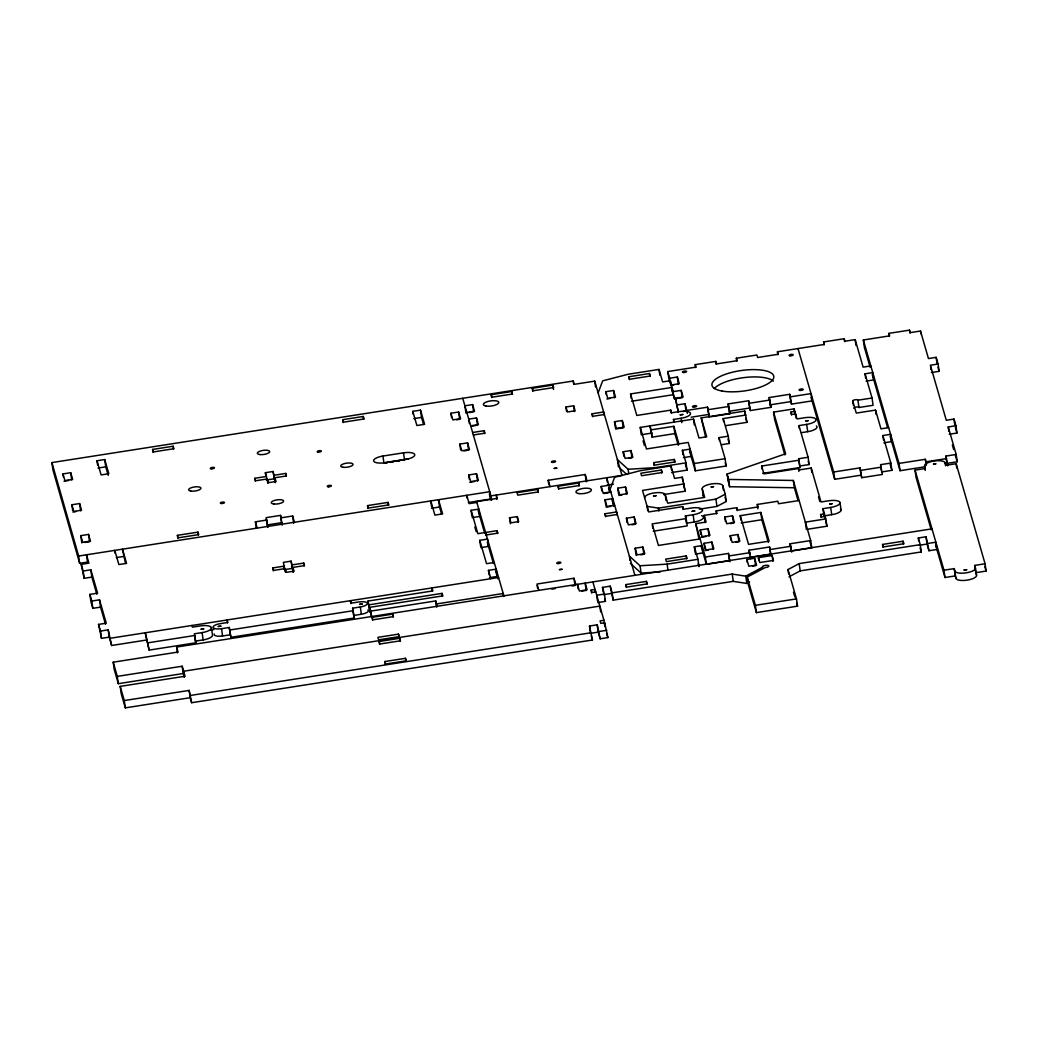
<?xml version="1.0" encoding="UTF-8"?>
<svg xmlns="http://www.w3.org/2000/svg" width="1038" height="1038" viewBox="0 0 1038 1038"><rect width="100%" height="100%" fill="white"/><g stroke="black" fill="none" stroke-linecap="round" stroke-linejoin="round"><path stroke-width="1.5" d="M598.135 392.896L602.663 380.842L628.185 374.251L659.013 369.424L662.633 381.932L670.34 380.725L674.505 398.877L682.213 397.671L681.188 390.379L673.48 391.586M610.487 492.297L610.072 489.378L614.6 477.324L640.122 470.733L670.95 465.906L674.57 478.414L682.277 477.208L685.236 491.182L663.606 494.568M647.751 510.774L647.128 506.401L658.442 508.114L715.922 499.122L725.238 494.179L722.785 485.667A10.419 3.438 -8 0 0 711.536 483.942A10.419 3.438 -8 0 0 702.233 488.885L703.258 496.19A10.419 3.438 -8 0 1 703.349 495.269M699.391 509.165L716.96 506.414L726.263 501.471L725.238 494.179M603.117 591.764L602.494 587.378L610.201 586.172L612.135 592.854L732.231 574.066L745.764 576.155L762.606 567.202A3.257 1.077 -8 0 1 765.058 565.451A3.257 1.077 -8 0 1 768.86 566.034A3.257 1.077 -8 0 1 765.097 567.591L747.217 577.076L748.242 584.368L756.404 612.602L797.521 606.166L796.496 598.887L788.011 569.538L799.182 563.595L920.239 544.652L921.264 551.944L800.207 570.874L789.036 576.83M610.201 586.172L613.16 600.146L733.256 581.358L746.789 583.434L749.592 581.942M797.911 500.108L794.355 487.756L729.584 486.731L727.015 474.094L785.61 453.775L773.57 412.099L794.135 408.881L795.264 414.344M841.027 509.788L840.002 502.496A10.419 3.438 -8 0 1 830.685 507.439L822.952 508.659L823.977 515.951L834.331 514.212A10.419 3.438 -8 0 0 840.417 508.983M408.051 458.978L384.864 462.714A10.419 3.438 -8 0 1 373.628 460.989A10.419 3.438 -8 0 1 382.944 456.045L403.497 452.828A10.419 3.438 -8 0 1 414.525 454.138A10.419 3.438 -8 0 1 408.051 458.978L384.864 462.714M801.518 432.651L807.707 431.678A10.419 3.438 -8 0 0 816.413 425.93M96.819 594.229L91.863 577.102L84.156 578.309L81.211 564.348L88.918 563.141L86.504 554.798L87.529 562.09L79.666 563.323L52.925 469.877L51.9 462.585L573.223 381.011L574.183 384.345L594.735 381.128L621.97 475.365L490.935 495.879L462.74 398.294M824.029 344.863L823.614 341.943L844.179 338.725L844.893 341.23L855.169 339.621L863.123 367.141L870.843 365.934M491.234 394.712L511.799 391.495L512.513 393.999L491.96 397.204L491.234 394.712L491.649 397.632M532.351 388.277L552.904 385.059L553.63 387.563L533.065 390.781L532.351 388.277L532.754 391.196M889.358 336.273L888.943 333.354L909.509 330.136L910.222 332.64L920.498 331.031L928.452 358.551L936.159 357.344L938.093 364.027L939.118 371.319L931.41 372.525M152.586 449.441L173.151 446.223L173.865 448.727L153.313 451.945L152.586 449.441L153.001 452.36M342.696 419.689L363.261 416.472L363.975 418.976L343.422 422.194L342.696 419.689L343.111 422.609M695.642 367.556L695.239 364.636L715.792 361.432L716.505 363.923L737.071 360.718L736.344 358.214L756.897 354.996L757.623 357.5L778.176 354.282L777.449 351.778L824.341 344.434L823.614 341.943M870.155 367.335L864.356 347.276L863.331 339.984L889.67 335.858L888.943 333.354M628.911 376.742L649.464 373.537L650.19 376.028L629.638 379.246L628.911 376.742L629.313 379.674M97.014 460.755L104.721 459.549L108.821 473.717L101.114 474.924L97.014 460.755L97.624 465.128M412.8 411.346L420.507 410.14L424.607 424.308L416.887 425.515L412.8 411.346L413.202 414.266M669.497 381.53L667.694 371.565L695.953 367.141L695.239 364.636M466.828 412.475L474.535 411.269L472.614 404.599L464.907 405.806L465.932 413.098M667.694 371.565L669.627 378.234L677.334 377.028L679.254 383.71L671.547 384.916M98.039 468.047L105.746 466.841L108.199 475.352M413.825 418.638L421.532 417.432L423.582 424.516M62.981 473.912L70.714 472.705L72.634 479.374L64.914 480.581L62.981 473.912L63.396 476.831M450.92 413.215L458.64 412.008L460.574 418.677L452.84 419.897L450.92 413.215L451.53 417.6M469.007 412.618L472.095 412.138M605.842 391.689L613.575 390.483L615.495 397.152L607.775 398.358L605.842 391.689L606.257 394.609M670.652 385.539L673.727 385.059M64.006 481.204L68.638 480.477M456.577 419.793L459.665 419.313L458.64 412.008M470.694 425.814L478.401 424.607L476.468 417.938L468.761 419.144L469.371 423.53M631.195 398.307L630.572 393.921L672.274 387.395L673.299 394.7L631.597 401.226M606.867 398.994L609.955 398.501M565.957 406.987L573.664 405.78L575.104 410.789L567.397 411.995L565.957 406.987L566.566 411.372M471.33 426.203L475.949 425.476M675.414 398.255L678.359 412.229L675.414 398.255L683.121 397.048L681.188 390.379M472.614 432.496L484.175 430.679L484.902 433.183L473.341 434.987M592.503 416.718L592.088 413.799L603.649 411.982L604.064 414.902M604.376 414.486L592.815 416.303L592.088 413.799M865.679 378.195L865.056 373.81L872.763 372.603L873.788 379.908L866.081 381.115M677.334 404.924L685.041 403.717L687.377 413.306M938.093 364.027L930.385 365.22L946.293 420.273L954 419.067L955.933 425.736L956.958 433.041L949.251 434.247M265.767 475.625L265.365 472.705L273.085 471.486L275.2 482.54L273.085 471.486M673.896 422.375L673.48 419.456L681.188 418.249A10.419 3.438 -8 0 0 690.504 413.306A10.419 3.438 -8 0 0 679.254 411.58L671.547 412.787L670.782 410.14L636.8 415.459L630.572 393.921M71.882 504.766L79.615 503.56L81.535 510.229L73.815 511.436L71.882 504.766L72.699 510.605M459.834 444.082L467.567 442.876L469.487 449.545L461.767 450.752L459.834 444.082L460.651 449.921M614.522 421.713L622.255 420.507L624.175 427.176L616.455 428.383L614.522 421.713L615.339 427.552M686.974 410.386L707.527 407.181L709.278 416.978L707.527 407.181M728.897 409.802L728.079 403.964L748.632 400.746L750.383 410.542L770.936 407.324L769.197 397.528L789.749 394.31L791.501 404.106L812.053 400.902L811.028 393.597L790.463 396.814M255.296 481.178L254.894 478.259L266.442 476.455L266.857 479.374M274.175 475.248L285.722 473.432L286.449 475.949L274.901 477.752L275.511 482.125M682.991 411.502L686.066 411.022L685.041 403.717M708.253 409.673L728.806 406.468L729.831 413.76L710.861 416.731M749.358 403.25L769.911 400.032M274.901 477.752L275.978 481.502L268.258 482.709L267.168 478.959L255.62 480.763L254.894 478.259M266.39 479.997L274.11 478.79M387.135 462.844L383.969 463.35L382.944 456.045M390.288 462.351L393.454 461.858M396.62 461.365L399.786 460.872M72.907 512.058L75.995 511.578M463.947 450.894L467.035 450.414M615.547 429.018L623.28 427.799L622.255 420.507M691.165 417.198L708.552 414.473M750.383 410.542L749.657 408.038L729.104 411.256L729.831 413.76M769.197 397.528L770.222 404.833L790.774 401.615L791.501 404.106M652.098 433.028L641.289 434.727L640.251 427.422L693.514 419.093L698.976 437.997L706.683 436.79L701.221 417.886L744.804 411.074L746.971 422.323L725.718 425.645M678.268 445.328L674.869 433.599L652.111 437.167L649.944 425.917L651.086 429.862L673.844 426.307L678.93 443.901M723.59 421.506L723.175 418.586L745.946 415.018M853.392 405.391L852.782 401.005A2.608 0.856 -8 0 1 855.104 399.773A2.608 0.856 -8 0 1 857.92 400.201L872.05 397.995L873.075 405.3L858.945 407.506A2.608 0.856 -8 0 0 856.129 407.078A2.608 0.856 -8 0 0 853.807 408.31M791.41 414.941L790.995 412.021L794.849 411.424M799.364 428.512L798.949 425.593L806.682 424.386A10.419 3.438 -8 0 0 815.998 419.443A10.419 3.438 -8 0 0 804.748 417.717L797.028 418.924L795.575 413.915L791.722 414.525L790.995 412.021M888.671 427.643L880.964 428.85L875.54 410.088L856.272 413.098L852.782 401.005M80.795 535.634L88.528 534.414L90.462 541.096L82.729 542.303L80.795 535.634L81.82 542.926M468.748 474.95L476.481 473.743L478.414 480.412L470.681 481.619L468.748 474.95L469.371 479.322M623.202 451.738L630.922 450.531L632.856 457.2L625.123 458.407L623.202 451.738L623.812 456.11M719.425 440.553L719.01 437.634L728.261 436.181L729.286 443.486L721.579 444.692M84.921 542.446L89.553 541.719L88.528 534.414M469.773 482.242L474.418 481.515M628.859 458.316L631.947 457.823L630.922 450.531M683.017 454.696L682.394 450.323L690.101 449.117L691.139 456.409L683.419 457.615M280.532 515.393L266.143 517.638L267.856 527.343L267.168 524.943L281.558 522.685L282.245 525.085L280.532 515.393L281.558 522.685M256.217 527.667L255.4 521.829L266.831 520.038M281.22 517.793L292.651 516.003L294.468 522.257M177.42 535.336L197.973 532.131L198.699 534.622L178.147 537.84L177.42 535.336L177.822 538.255M367.53 505.597L388.082 502.379L388.809 504.883L368.256 508.101L367.53 505.597L367.932 508.516M653.732 462.65L674.298 459.432L675.011 461.936L654.459 465.154L653.732 462.65L654.148 465.569M548.817 484.668L548.194 480.283L585.198 474.496L587.028 480.841M51.9 462.585L78.641 556.031L489.728 491.701L490.753 499.006L468.346 502.509M671.625 472.537L687.039 470.123L686.014 462.831L655.186 467.658L628.12 469.267L617.415 459.613L618.44 466.918M640.251 427.422L646.479 448.961L688.181 442.448L694.266 463.506L725.095 458.692L726.133 465.984L695.291 470.811L689.595 451.076M537.58 489.443L517.028 492.661L517.754 495.165L538.307 491.947L537.58 489.443L537.995 492.362M558.133 486.225L578.698 483.02L579.412 485.512L558.859 488.729L558.133 486.225L558.548 489.145M661.401 470.019L640.848 473.224L641.575 475.728L662.127 472.511L661.401 470.019L661.816 472.939M883.507 439.904L882.897 435.532L890.604 434.325L891.629 441.617L883.922 442.824M948.836 431.328L948.226 426.942L955.933 425.736M116.334 557.588L124.313 556.342M431.536 508.27L439.541 507.011L441.578 514.108M476.883 502.431L469.176 503.638L466.763 495.295L467.178 498.214M607.113 485.148L613.471 484.162M601.793 490.844L601.171 486.472L608.878 485.265L609.903 492.557L608.605 488.055M798.65 458.731L808.096 457.252L809.121 464.557L799.675 466.036L798.65 458.731L800.09 467.502L762.683 473.354M81.211 564.348L83.131 571.017L90.838 569.81L97.598 593.165L89.891 594.372L90.916 601.664L92.836 608.333L100.543 607.126L105.5 624.253M471.927 516.146L471.109 510.307L478.816 509.1L479.841 516.405L472.134 517.612M617.779 488.171L625.512 486.965L627.432 493.634L619.712 494.841L617.779 488.171L618.596 494.01M762.074 468.968L761.658 466.049L799.065 460.197M610.811 491.934L603.104 493.141L601.171 486.472M603.74 493.53L608.372 492.803M684.211 483.877L642.509 490.403L648.737 511.942L682.719 506.622L683.484 509.269L691.191 508.062A10.419 3.438 -8 0 1 702.441 509.801A10.419 3.438 -8 0 1 693.125 514.744L685.417 515.951L686.442 523.243L694.15 522.036A10.419 3.438 -8 0 0 703.466 517.093M618.804 495.476L621.892 494.983M840.002 502.496A10.419 3.438 -8 0 0 828.752 500.77L821.032 501.977L811.21 468.034L798.884 469.967L798.456 468.501L763.929 473.899L761.658 466.049M605.855 505.649L605.037 499.81L612.744 498.603L613.769 505.908M509.528 517.806L517.235 516.6L518.676 521.608L510.968 522.815L509.528 517.806L510.346 523.645M614.665 505.285L606.958 506.492L605.037 499.81M606.062 507.115L610.681 506.388M798.001 348.56L833.683 471.992L860.022 467.879L861.761 477.675L882.326 474.457L880.574 464.661L890.851 463.052L891.876 470.344L881.599 471.953M863.331 339.984L899.012 463.415L925.351 459.289L926.48 464.713M945.903 456.071L956.18 454.462L957.205 461.767L946.928 463.376L945.903 456.071L947.655 465.867M860.736 470.37L881.301 467.152M291.107 561.143L293.209 572.185L291.107 561.143L283.374 562.349L285.281 571.938M926.065 461.793L946.617 458.575M486.29 534.959L497.851 533.143L497.124 530.652L477.856 533.662L471.109 510.307M605.439 516.677L605.037 513.758L616.598 511.955L617.013 514.874M811.067 397.515L834.708 479.296L861.047 475.17L861.761 477.675M273.318 570.822L272.903 567.903L284.464 566.099M292.184 564.893L303.745 563.076L304.471 565.593L292.911 567.397L293.533 571.769M617.325 514.459L605.764 516.262L605.037 513.758M890.085 436.284L900.037 470.707L924.819 466.828M292.911 567.397L294.001 571.147L286.267 572.353L285.191 568.603L273.63 570.407L272.903 567.903M931.19 529.769L916.061 477.428L915.036 470.123L925.312 468.514L924.599 466.01A10.419 3.438 -8 0 1 933.902 461.067A10.419 3.438 -8 0 1 945.151 462.805L945.878 465.296L956.154 463.688L985.075 563.777L986.1 571.069L975.824 572.678L974.799 565.386L985.075 563.777M292.132 568.435L284.399 569.641L283.997 566.722M89.891 594.372L91.811 601.041L99.518 599.834L106.265 623.189L98.558 624.396L101.516 638.357L109.224 637.15L111.637 645.493L146.786 639.992M480.607 546.17L479.777 540.331L487.484 539.124L488.509 546.429L480.802 547.636M626.459 518.196L634.192 516.989L636.112 523.658L628.392 524.865L626.459 518.196L627.069 522.581M716.596 513.797L716.181 510.878L736.733 507.673L737.46 510.164L758.012 506.959L757.286 504.455L777.838 501.237L778.565 503.741L799.117 500.524M632.116 524.774L635.217 524.281L634.192 516.989M705.217 522.672L704.192 515.38L716.908 513.382L716.181 510.878M653.226 531.209L687.208 525.89L686.183 518.585L652.188 523.905L658.416 545.443L700.118 538.93M724.809 517.028L732.517 515.821L734.437 522.503L726.73 523.697L724.809 517.028L725.419 521.413M740.25 515.665L760.802 512.448L769.106 541.135L748.541 544.353L740.25 515.665L740.873 520.038M698.924 538.553L695.707 523.671L706.112 522.049L704.192 515.38M730.454 523.606L733.542 523.126L732.517 515.821M741.275 522.957L761.84 519.74L768.38 542.394M700.209 529.951L708.046 528.718L709.966 535.387L702.129 536.62L700.209 529.951L700.819 534.323M494.244 562.479L486.537 563.686L479.777 540.331M821.032 517.43L820.617 514.511L824.47 513.914L825.093 518.286M98.558 624.396L100.491 631.065L108.199 629.858L111.637 645.493M489.08 574.741L488.457 570.355L496.164 569.148L497.189 576.453L489.482 577.66M701.234 537.243L705.931 536.503M635.139 548.22L642.859 547.013L644.793 553.682L637.06 554.889L635.139 548.22L636.164 555.525M825.911 518.909L805.358 522.127L806.383 529.432L826.936 526.214L825.197 516.418L821.343 517.015L820.617 514.511M730.207 535.712L737.914 534.505L739.847 541.174L732.127 542.381L730.207 535.712L730.817 540.097M704.062 543.289L711.899 542.07L713.833 548.739L705.996 549.958L704.062 543.289L704.88 549.128M640.796 554.798L643.884 554.305L642.859 547.013M695.162 552.644L694.331 546.805L702.038 545.599L703.063 552.891L695.356 554.097M110.612 638.201L498.577 577.491M735.851 542.29L738.939 541.81L737.914 534.505M367.958 601.067L370.073 612.122L367.958 601.067L432.833 590.92L431.964 587.91L432.379 590.83M705.087 550.594L708.227 550.101M369.048 604.817L442.071 593.386L442.798 595.89L369.762 607.321L371.513 617.117M210.688 630.001L213.893 629.495M686.222 555.914L665.669 559.132L666.396 561.636L686.948 558.418L686.222 555.914L686.637 558.833M227.504 622.891L227.088 619.971L227.815 622.476L220.108 623.682A7.811 2.582 -8 0 0 213.127 627.38A7.811 2.582 -8 0 0 221.548 628.678L229.268 627.471L231.007 637.28L354.373 617.973L352.622 608.177L360.329 606.971A7.811 2.582 -8 0 0 367.322 603.26A7.811 2.582 -8 0 0 358.889 601.962L351.181 603.169L350.455 600.665L350.87 603.584M194.599 635.269L195.416 641.121L203.15 639.914A10.419 3.438 -8 0 0 212.453 634.971L211.428 627.653A10.419 3.438 -8 0 1 202.112 632.596L194.391 633.803L195.897 642.794L149.161 650.099L145.242 632.778L149.161 650.099M148.136 642.782L194.872 635.477M229.982 629.975L353.348 610.681M695.707 523.671L705.347 557.03L728.468 553.423L730.012 561.753M749.644 554.577L749.034 550.205L769.586 546.987L771.13 555.33M790.139 543.769L810.691 540.551L811.716 547.856L791.164 551.074L790.139 543.769L791.683 552.112M575.818 584.576L573.988 578.244L536.996 584.031L538.826 590.375M629.352 556.096L640.057 565.762L667.123 564.14L697.951 559.313L698.976 566.605L698.172 563.829M369.762 607.321L370.851 611.071L435.726 600.924L437.011 606.841M729.195 555.914L749.747 552.709L750.578 558.548M770.3 549.491L790.865 546.273M214.23 633.997A7.811 2.582 -8 0 0 222.586 635.983L230.293 634.776L231.007 637.28M352.622 608.177L353.647 615.469L361.354 614.262A7.811 2.582 -8 0 0 367.893 609.955M436.596 603.921L503.209 593.502L503.612 596.422M177.446 652.889L176.629 647.037L932.007 528.848M701.117 546.144L706.372 564.335L729.493 560.715L728.468 553.423M750.059 557.497L770.611 554.279L769.586 546.987M372.136 617.325L392.701 614.107L393.415 616.611L372.863 619.829L372.136 617.325L372.551 620.244M551.892 589.156L554.98 588.676M571.938 586.029L575.013 585.549L573.988 578.244M746.88 559.469L754.613 558.262L756.572 565.022L748.839 566.229L746.88 559.469L747.308 562.427M758.402 557.666L772.103 555.525L773.518 560.403L759.803 562.544L758.402 557.666L758.804 560.585M184.284 677.282L183.207 673.519L118.319 683.679L114.232 669.497L113.207 662.192L178.082 652.046L176.629 647.037M918.721 540.889L918.319 537.982L926.026 536.776L928.971 550.737L936.899 549.491L935.874 542.199L927.946 543.445M581.643 591.128L586.431 590.375M591.582 592.945L591.18 590.025L595.034 589.415L595.436 592.348M625.888 584.589L646.44 581.384L647.167 583.888L626.615 587.106L625.888 584.589L626.29 587.508M882.56 544.431L903.112 541.213L903.839 543.73L883.286 546.935L882.56 544.431L882.975 547.35M752.576 566.138L755.664 565.658L754.613 558.262M595.76 591.92L591.907 592.529L591.18 590.025M597.745 602.559L605.452 601.352L604.427 594.047L596.72 595.267L597.538 601.093M603.519 594.683L611.226 593.476M919.344 545.261L927.051 544.055L928.971 550.737M113.207 662.192L117.294 676.374L182.169 666.227L185.062 676.231L120.187 686.39L121.212 693.682L125.313 707.864L190.188 697.705L191.641 702.713L592.451 640.005L589.493 626.031L597.2 624.824L600.159 638.798L607.866 637.591L604.674 622.787L600.82 623.384L600.094 620.88L603.947 620.283L604.765 626.122M398.475 634.127L377.923 637.345L378.649 639.836L399.202 636.631L398.475 634.127L398.89 637.047M379.13 641.51L399.682 638.292L400.409 640.796L379.856 644.014L379.13 641.51L379.545 644.429M915.036 470.123L943.97 570.212L954.246 568.603L955.985 578.4A10.419 3.438 -8 0 0 967.234 580.125A10.419 3.438 -8 0 0 976.55 575.182L974.799 565.386M120.187 686.39L124.288 700.559L189.163 690.413L191.641 702.713M384.916 661.53L405.469 658.313L406.195 660.817L385.643 664.022L384.916 661.53L385.332 664.45M747.217 577.076L755.379 605.31L796.496 598.887M190.616 695.421L591.426 632.7M599.134 631.493L606.841 630.287M935.614 545.041L944.995 577.504L955.271 575.895L955.985 578.4M600.159 638.798L598.225 632.116L590.518 633.323L589.493 626.031M630.377 563.4L641.082 573.054L660.181 571.912M727.015 474.094L728.559 479.439L793.317 480.464L810.691 540.551M619.634 467.982L626.77 474.431M937.963 367.322L939.118 371.319M955.414 427.695L956.958 433.041M948.226 426.942L956.18 454.462M952.339 444.939L953.663 449.532M955.44 455.643L957.205 461.767M984.764 566.45L986.1 571.069M975.824 572.678L976.55 575.182M872.244 374.562L887.555 427.513M918.319 537.982L920.239 544.652M920.109 547.934L921.264 551.944M865.056 373.81L872.05 397.995M882.897 435.532L890.851 463.052M890.111 464.233L891.876 470.344M798.949 425.593L808.096 457.252M822.952 508.659L824.47 513.914M808.252 461.534L809.121 464.557M818.489 496.943L819.825 501.562M799.675 466.036L800.09 467.502M784.858 454.904L774.595 419.404L773.57 412.099M809.938 541.693L811.716 547.856M770.222 404.833L770.936 407.324M745.829 418.366L746.971 422.323M793.499 592.27L794.836 596.902M796.626 603.078L797.521 606.166M728.079 403.964L728.806 406.468M723.175 418.586L728.261 436.181M728.014 439.087L729.286 443.486M719.01 437.634L725.095 458.692M725.251 462.974L726.133 465.984M749.034 550.205L749.747 552.709M725.043 497.228L726.263 501.471M705.606 436.816L701.221 417.886M702.233 488.885L704.685 497.397L667.694 503.183L665.228 494.672A10.419 3.438 -8 0 0 653.992 492.946A10.419 3.438 -8 0 0 644.676 497.89M672.144 390.69L674.505 398.877M673.48 419.456L674.246 422.103M682.394 450.323L686.014 462.831M685.43 464.57L687.039 470.123M683.692 485.836L685.236 491.182M685.417 515.951L686.183 518.585M694.331 546.805L697.951 559.313M643.067 440.878L644.39 445.497M608.878 485.265L606.711 477.752L607.334 482.138M610.072 489.378L634.919 575.337M611.992 499.784L613.795 505.986M602.494 587.378L604.427 594.047M604.687 598.679L605.452 601.352M592.867 581.916L603.947 620.283M606.568 633.089L607.866 637.591M548.194 480.283L550.036 486.627M591.297 635.996L592.451 640.005M489.326 494.036L491.078 500.134M503.884 595.838L476.637 501.601L497.202 498.383L496.229 495.048L496.852 499.421M478.103 510.411L484.655 533.078M487.315 542.251L493.465 563.569M495.645 571.108L497.864 578.789M488.457 570.355L490.87 578.698M474.833 526.954L476.183 531.625M353.647 615.469L354.373 617.973M265.365 472.705L266.442 476.455M255.4 521.829L257.203 528.083M191.978 625.46L192.458 627.134L200.191 625.927A10.419 3.438 -8 0 1 211.428 627.653M195.416 641.121L195.897 642.794M125.546 563.556L122.471 549.167L126.571 563.349L118.864 564.555L114.764 550.374L115.179 553.293M826.936 526.214L825.82 520.791M954 419.067L954.817 424.905M956.154 463.688L956.764 468.073M936.159 357.344L936.99 363.183M945.151 462.805L945.553 465.725M930.593 366.686L930.995 369.606M954.246 568.603L955.271 575.895M920.498 331.031L920.914 333.951M943.97 570.212L944.995 577.504M909.509 330.136L909.911 333.055M925.351 459.289L926.168 465.128M924.599 466.01L925.208 470.396M926.026 536.776L927.051 544.055M899.012 463.415L900.037 470.707M903.112 541.213L903.527 544.133M875.54 410.088L876.163 414.473M880.782 466.114L881.392 470.499M855.169 339.621L856 345.459M857.92 400.201L858.945 407.506M844.179 338.725L844.582 341.645M860.022 467.879L861.047 475.17M833.683 471.992L834.708 479.296M830.685 507.439L831.71 514.744M806.682 424.386L807.707 431.678M811.21 468.034L811.833 472.42M795.575 413.915L796.198 418.301M794.135 408.881L794.952 414.72M789.749 394.31L790.774 401.615M798.456 468.501L798.871 471.421M777.449 351.778L777.864 354.698M793.317 480.464L794.355 487.756M799.182 563.595L800.207 570.874M788.011 569.538L788.62 573.91M772.103 555.525L772.921 561.363M748.632 400.746L749.657 408.038M760.802 512.448L761.84 519.74M744.804 411.074L745.206 413.993M757.286 504.455L757.909 508.828M736.344 358.214L736.759 361.133M755.379 605.31L756.404 612.602M736.733 507.673L737.149 510.592M715.792 361.432L716.194 364.351M745.764 576.155L746.789 583.434M728.559 479.439L729.584 486.731M727.781 476.766L728.806 484.058M722.785 485.667L723.395 490.053M732.231 574.066L733.256 581.358M715.922 499.122L716.96 506.414M711.899 542.07L712.924 549.361M693.514 419.093L694.331 424.931M708.046 528.718L709.071 536.023M694.266 463.506L695.291 470.811M705.347 557.03L706.372 564.335M677.334 377.028L678.359 384.332M681.188 418.249L681.81 422.635M693.125 514.744L694.15 522.036M672.17 389.289L672.572 392.208M670.34 380.725L670.756 383.645M669.627 378.234L670.444 384.073M682.277 477.208L682.9 481.593M673.844 426.307L674.869 433.599M670.782 410.14L671.197 413.059M682.719 506.622L683.134 509.541M674.298 459.432L674.7 462.351M659.013 369.424L659.844 375.263M671.158 467.36L671.573 470.279M649.464 373.537L649.879 376.457M665.228 494.672L666.046 500.511M651.086 429.862L652.111 437.167M667.123 564.14L667.94 569.979M658.442 508.114L658.845 511.033M652.396 525.371L652.811 528.29M646.44 581.384L646.843 584.303M628.12 469.267L628.743 473.652M640.057 565.762L641.082 573.054M613.575 390.483L614.6 397.775M625.512 486.965L626.537 494.257M629.56 557.562L629.975 560.481M594.735 381.128L595.553 386.966M612.135 592.854L613.16 600.146M573.223 381.011L573.625 383.93M585.198 474.496L586.223 481.801M604.674 622.787L605.284 627.16M573.664 405.78L574.481 411.619M600.678 611.94L599.847 606.101L183.622 671.236L184.44 677.074M578.698 483.02L579.1 485.94M597.2 624.824L598.225 632.116M586.185 590.414L585.16 583.122L587.08 589.792L579.373 590.998L577.439 584.329L578.062 588.702M552.904 385.059L553.514 389.445M511.799 391.495L512.201 394.414M537.191 585.497L537.606 588.416M517.235 516.6L518.053 522.438M484.175 430.679L484.59 433.599M497.124 530.652L497.539 533.571M490.935 495.879L491.558 500.251M476.468 417.938L477.493 425.243M472.614 404.599L473.639 411.891M485.563 532.455L485.966 535.374M476.481 473.743L477.506 481.022M467.567 442.876L468.592 450.168M439.528 507.024L438.503 499.719L442.603 513.901L434.896 515.108L430.796 500.926L431.613 506.765M420.507 410.14L421.532 417.432M442.071 593.386L442.486 596.318M435.726 600.924L436.544 606.763M403.497 452.828L404.522 460.132M388.082 502.379L388.497 505.298M405.469 658.313L405.884 661.232M399.682 638.292L400.097 641.212M392.701 614.107L393.104 617.026M363.261 416.472L363.663 419.391M370.851 611.071L371.669 616.909M360.329 606.971L361.354 614.262M303.745 563.076L304.147 565.995M292.651 516.003L293.676 523.295M285.722 473.432L286.138 476.351M285.191 568.603L285.593 571.523M267.168 478.959L267.778 483.345M266.351 519.104L266.961 523.476M229.268 627.471L230.293 634.776M221.548 628.678L222.586 635.983M197.973 532.131L198.388 535.05M202.112 632.596L203.15 639.914M173.151 446.223L173.554 449.143M189.163 690.413L190.188 697.705M182.169 666.227L183.207 673.519M104.721 459.549L105.746 466.841M124.288 700.559L125.313 707.864M117.294 676.374L118.319 683.679M108.199 629.858L109.224 637.15M99.518 599.834L100.543 607.126M100.491 631.065L101.516 638.357M90.838 569.81L91.863 577.102M79.615 503.56L80.64 510.852M91.811 601.041L92.836 608.333M70.714 472.705L71.739 479.997M83.131 571.017L84.156 578.309M78.641 556.031L79.666 563.323M975.525 567.89A10.419 3.438 -8 0 1 966.209 572.833A10.419 3.438 -8 0 1 954.96 571.095M714.287 388.653A31.244 10.328 -8 0 1 743.701 377.637A31.244 10.328 -8 0 1 773.362 381.154M701.61 515.639A10.419 3.438 -8 0 1 702.869 516.288M680.227 414.824L682.783 414.499L680.227 414.824M692.164 511.306L694.72 510.981L692.164 511.306M201.138 629.145L203.695 628.859L201.138 629.145M218.278 626.472L220.834 626.186L218.278 626.472M359.615 604.35L362.171 604.064L359.615 604.35M554.214 468.423L556.77 468.138L554.214 468.423M559.456 569.603L562.012 569.304L559.456 569.603M653.564 495.956L656.12 495.671L653.564 495.956M711.108 486.952L713.664 486.666L711.212 486.822M805.709 420.948L808.265 420.662L805.812 420.818M829.712 504.001L832.268 503.702L829.816 503.871M933.473 464.077L936.029 463.791L933.577 463.96M964.094 569.992L966.65 569.706L964.094 569.992M693.54 407.104A2.089 0.688 -8 0 0 696.602 406.105A2.089 0.688 -8 0 0 693.475 405.91A2.089 0.688 -8 0 0 693.54 407.104M683.367 372.486A2.089 0.688 -8 0 0 686.598 371.565A2.089 0.688 -8 0 0 683.653 371.241A2.089 0.688 -8 0 0 683.367 372.486M789.84 355.774A2.089 0.688 -8 0 0 793.201 354.944A2.089 0.688 -8 0 0 790.45 354.516A2.089 0.688 -8 0 0 789.84 355.774M799.844 390.392A2.089 0.688 -8 0 0 803.204 389.548A2.089 0.688 -8 0 0 800.454 389.133A2.089 0.688 -8 0 0 799.844 390.392M722.059 391.041A31.244 10.328 -8 0 0 773.128 379.142A31.244 10.328 -8 0 0 733.373 371.993A31.244 10.328 -8 0 0 722.059 391.041M557.834 563.569A2.089 0.688 -8 0 0 560.857 562.557A2.089 0.688 -8 0 0 557.691 562.388A2.089 0.688 -8 0 0 557.834 563.569M578.737 493.569A7.811 2.582 -8 0 0 591.31 490.429A7.811 2.582 -8 0 0 580.982 488.846A7.811 2.582 -8 0 0 578.737 493.569M552.333 462.377A2.089 0.688 -8 0 0 555.615 461.495A2.089 0.688 -8 0 0 552.735 461.132A2.089 0.688 -8 0 0 552.333 462.377M486.147 406.066A7.811 2.582 -8 0 0 498.707 402.926A7.811 2.582 -8 0 0 488.392 401.343A7.811 2.582 -8 0 0 486.147 406.066M221.107 503.482A2.089 0.688 -8 0 0 224.468 502.639A2.089 0.688 -8 0 0 221.704 502.223A2.089 0.688 -8 0 0 221.107 503.482M328.358 486.796A2.089 0.688 -8 0 0 331.369 485.771A2.089 0.688 -8 0 0 328.203 485.615A2.089 0.688 -8 0 0 328.358 486.796M317.965 452.062A2.089 0.688 -8 0 0 321.326 451.219A2.089 0.688 -8 0 0 318.562 450.803A2.089 0.688 -8 0 0 317.965 452.062M211.09 468.8A2.089 0.688 -8 0 0 214.438 467.969A2.089 0.688 -8 0 0 211.687 467.541A2.089 0.688 -8 0 0 211.09 468.8M190.849 491.065A6.254 2.063 -8 0 0 200.905 488.561A6.254 2.063 -8 0 0 192.653 487.289A6.254 2.063 -8 0 0 190.849 491.065M342.955 467.269A6.254 2.063 -8 0 0 353.011 464.752A6.254 2.063 -8 0 0 344.759 463.493A6.254 2.063 -8 0 0 342.955 467.269M259.954 454.566A6.254 2.063 -8 0 0 269.698 451.841A6.254 2.063 -8 0 0 260.953 450.842A6.254 2.063 -8 0 0 259.954 454.566M273.876 504.014A6.254 2.063 -8 0 0 283.634 501.289A6.254 2.063 -8 0 0 274.888 500.29A6.254 2.063 -8 0 0 273.876 504.014"/></g></svg>
